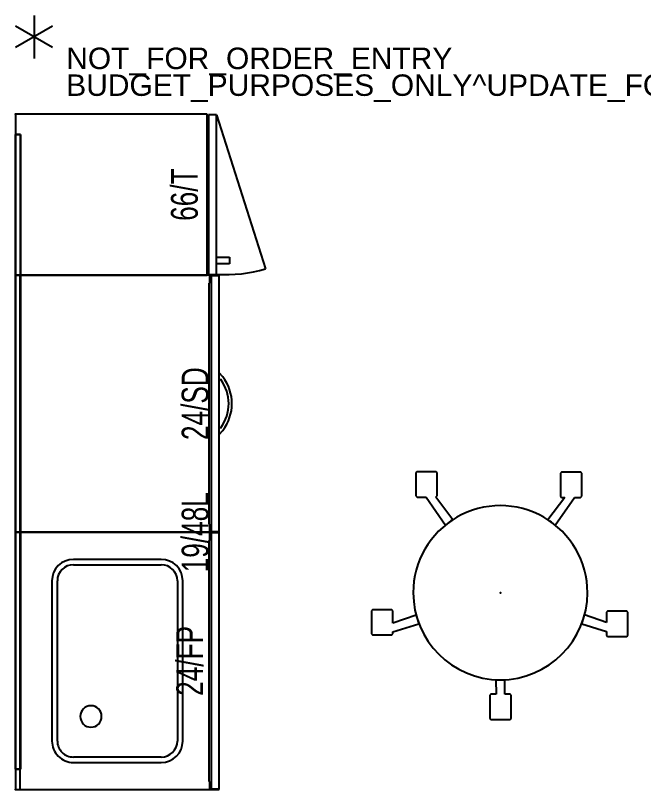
# Model space of a CAD drawing. Header units: inches. Extents: x 0 to 143, y 4 to 153.
# Drawn here: x 0 to 58.6, y 81 to 153.2 of the extents above; entities that cross this region are included whole.
import ezdxf
from ezdxf.enums import TextEntityAlignment as Align

# ---------------------------------------------------------------- set-up
doc = ezdxf.new("R2010")
doc.units = ezdxf.units.IN
doc.header["$MEASUREMENT"] = 0
for name, color, linetype in [('A-FURN-P-HARDWARE', 3, 'Continuous'), ('A-FURN-P-HARDWARE-PROD_NO-T', 3, 'Continuous'), ('A-FURN-P-SEAT', 2, 'Continuous'), ('A-FURN-P-SEAT-PROD_NO-T', 2, 'Continuous'), ('A-FURN-P-STORAGE', 6, 'Continuous'), ('A-FURN-P-STORAGE-PROD_NO-T', 6, 'Continuous'), ('A-FURN-P-STORAGE-PROD_NO-TEXT', 6, 'Continuous'), ('A-FURN-P-WKSURF', 1, 'Continuous'), ('A-FURN-P-WKSURF-SS-T', 1, 'Continuous'), ('PROP-BONUS-COUNT', 7, 'Continuous'), ('PROP-BONUS-FINISH', 7, 'Continuous'), ('PROP-BONUS-PROD_NO', 7, 'Continuous')]:
    doc.layers.add(name, color=color, linetype=linetype)
doc.styles.get("Standard").update_dxf_attribs({"font": 'arial.ttf'})

# ---------------------------------------------------------------- blocks, each defined once
blk = doc.blocks.new('BBUBBLET')
at = {"layer": 'PROP-BONUS-COUNT'}
for p, q in [((0, 2), (0, -2)), ((1.7321, -1), (-1.7321, 1)), ((1.7321, 1), (-1.7321, -1))]:
    blk.add_line(p, q, dxfattribs=at)
blk.add_point((0, 0), dxfattribs=at)
at = {"layer": 'PROP-BONUS-FINISH'}
blk.add_attdef('FINISH', (3, -5.5), '', height=2, dxfattribs=at)
at = {"layer": 'PROP-BONUS-PROD_NO', "flags": 8}
blk.add_attdef('PROD_NO', (3, -3), '', height=2, dxfattribs=at)
blk = doc.blocks.new('P_CH100-63')
at = {"layer": 'A-FURN-P-HARDWARE'}
for p, q in [((1.89, 0), (61.11, 0)), ((1.89, -0.47), (1.89, 0)), ((1.89, 0), (1.89, -0.47)), ((61.11, 0), (1.89, 0)), ((61.11, -0.47), (1.89, -0.47)), ((1.89, -0.47), (61.11, -0.47)), ((61.11, 0), (61.11, -0.47)), ((61.11, -0.47), (61.11, 0))]:
    blk.add_line(p, q, dxfattribs=at)
for p in [(0, 0), (63, 0)]:
    blk.add_point(p, dxfattribs=at)
at = {"layer": 'A-FURN-P-HARDWARE-PROD_NO-T', "flags": 1}
for tag in ['CAPPN', 'CAPMG', 'CAPMC', 'CAPQT', 'CAPDH', 'CAPGC']:
    blk.add_attdef(tag, (0, 0), '', height=0.001, dxfattribs=at)
at = {"layer": 'A-FURN-P-HARDWARE-PROD_NO-T'}
blk.add_attdef('CAPTG', (4, -4), '', height=2.5, dxfattribs=at)
blk = doc.blocks.new('P_CH200-2419SDMNLAH')
at = {"layer": 'A-FURN-P-STORAGE'}
for p, q in [((0, 0), (0, -18.115)), ((24, 0), (0, 0)), ((24, -18.115), (24, 0)), ((0, -18.115), (0.76, -18.115)), ((0.062, -18.24), (0.062, -19)), ((23.938, -18.24), (0.062, -18.24)), ((0.76, -18.055), (23.24, -18.055)), ((23.24, -18.115), (24, -18.115)), ((23.938, -19), (23.938, -18.24)), ((0.062, -19), (23.938, -19)), ((9.125, -19), (9.5, -19.328)), ((9.751, -19.137), (9.701, -19)), ((14.299, -19), (14.249, -19.137)), ((14.5, -19.328), (14.875, -19))]:
    blk.add_line(p, q, dxfattribs=at)
for radius, start, end in [(4.066, 232.05923, 307.94077), (3.763, 233.29888, 306.70112)]:
    blk.add_arc((12, -16.121), radius, start, end, dxfattribs=at)
for p in [(0, 0), (24, 0)]:
    blk.add_point(p, dxfattribs=at)
at = {"layer": 'A-FURN-P-STORAGE-PROD_NO-T', "flags": 1}
for tag in ['CAPPN', 'CAPMG', 'CAPMC', 'CAPQT', 'CAPDH', 'CAPGC']:
    blk.add_attdef(tag, (0, 0), '', height=0.001, dxfattribs=at)
at = {"layer": 'A-FURN-P-STORAGE-PROD_NO-T'}
blk.add_attdef('CAPTG', (4, -4), '', height=2.5, dxfattribs=at)
at = {"layer": 'A-FURN-P-STORAGE-PROD_NO-TEXT', "width": 0.7}
blk.add_text('24/SD', height=2.5, dxfattribs=at).set_placement((12, -18), align=Align.CENTER)
blk = doc.blocks.new('P_CH210-2419FPLNNLNH')
at = {"layer": 'A-FURN-P-STORAGE'}
for p, q in [((0, 0), (0, -18.115)), ((24, 0), (0, 0)), ((24, -18.115), (24, 0)), ((0, -18.115), (0.76, -18.115)), ((0.062, -18.24), (0.062, -19)), ((23.938, -18.24), (0.062, -18.24)), ((0.76, -18.055), (23.24, -18.055)), ((23.24, -18.115), (24, -18.115)), ((23.938, -19), (23.938, -18.24)), ((0.062, -19), (23.938, -19))]:
    blk.add_line(p, q, dxfattribs=at)
for p in [(0, 0), (24, 0)]:
    blk.add_point(p, dxfattribs=at)
at = {"layer": 'A-FURN-P-STORAGE-PROD_NO-T', "flags": 1}
for tag in ['CAPPN', 'CAPMG', 'CAPMC', 'CAPQT', 'CAPDH', 'CAPGC']:
    blk.add_attdef(tag, (0, 0), '', height=0.001, dxfattribs=at)
at = {"layer": 'A-FURN-P-STORAGE-PROD_NO-T'}
blk.add_attdef('CAPTG', (3, -5), '', height=2.5, dxfattribs=at)
at = {"layer": 'A-FURN-P-STORAGE-PROD_NO-TEXT', "width": 0.7}
blk.add_text('24/FP', height=2.5, dxfattribs=at).set_placement((12, -17.5), align=Align.CENTER)
blk = doc.blocks.new('P_FX9602')
at = {"layer": 'A-FURN-P-SEAT'}
for p, q in [((-7.774, 11.272), (-7.879, 11.167)), ((-7.879, 11.167), (-7.879, 9.028)), ((-5.982, 11.272), (-7.774, 11.272)), ((-5.878, 11.168), (-5.982, 11.272)), ((-5.878, 9.029), (-5.878, 11.168)), ((5.707, 11.246), (5.602, 11.14)), ((5.602, 11.14), (5.602, 9.002)), ((7.499, 11.246), (5.707, 11.246)), ((7.603, 11.142), (7.499, 11.246)), ((7.603, 9.003), (7.603, 11.142)), ((-7.879, 9.028), (-7.769, 8.918)), ((-7.769, 8.918), (-6.933, 8.918)), ((-6.933, 8.918), (-5.108, 6.319)), ((-6.006, 8.902), (-5.878, 9.029)), ((-4.431, 6.81), (-6.006, 8.902)), ((6.001, 8.892), (4.432, 6.81)), ((5.117, 6.311), (6.923, 8.892)), ((5.602, 9.002), (5.712, 8.892)), ((5.712, 8.892), (6.001, 8.892)), ((6.923, 8.892), (7.491, 8.892)), ((7.491, 8.892), (7.603, 9.003)), ((-11.914, -1.581), (-12.019, -1.686)), ((-12.019, -1.686), (-12.019, -3.825)), ((-10.122, -1.581), (-11.914, -1.581)), ((-10.018, -1.685), (-10.122, -1.581)), ((-10.018, -2.84), (-10.018, -1.685)), ((-7.851, -2.094), (-10.018, -2.84)), ((9.893, -2.777), (7.855, -2.076)), ((9.998, -1.715), (9.893, -1.82)), ((9.893, -1.82), (9.893, -2.777)), ((11.789, -1.715), (9.998, -1.715)), ((11.893, -1.819), (11.789, -1.715)), ((11.893, -3.958), (11.893, -1.819)), ((-10.018, -3.649), (-7.588, -2.904)), ((7.585, -2.913), (9.893, -3.617)), ((-12.019, -3.825), (-11.909, -3.935)), ((-11.909, -3.935), (-10.129, -3.935)), ((-10.129, -3.935), (-10.018, -3.823)), ((-10.018, -3.823), (-10.018, -3.649)), ((9.893, -3.617), (9.893, -3.959)), ((9.893, -3.959), (10.003, -4.069)), ((10.003, -4.069), (11.782, -4.069)), ((11.782, -4.069), (11.893, -3.958)), ((-0.418, -8.114), (-0.395, -9.466)), ((0.408, -9.466), (0.432, -8.114)), ((-0.877, -9.466), (-0.982, -9.571)), ((-0.982, -9.571), (-0.982, -11.71)), ((-0.395, -9.466), (-0.877, -9.466)), ((0.915, -9.466), (0.408, -9.466)), ((1.019, -9.57), (0.915, -9.466)), ((1.019, -11.709), (1.019, -9.57)), ((-0.982, -11.71), (-0.872, -11.82)), ((-0.872, -11.82), (0.908, -11.82)), ((0.908, -11.82), (1.019, -11.709))]:
    blk.add_line(p, q, dxfattribs=at)
for start, end in [(0, 180.00001), (123.05045, 128.95254), (50.96403, 56.9423), (180.00001, 0), (194.93237, 200.9427), (338.98674, 345.19965), (267.05171, 273.04607)]:
    blk.add_arc((0, 0), 8.125, start, end, dxfattribs=at)
blk.add_point((0, 0), dxfattribs=at)
at = {"layer": 'A-FURN-P-SEAT-PROD_NO-T'}
blk.add_attdef('CAPTG', (-4, 2.5), '', height=2.5, dxfattribs=at)
at = {"layer": 'A-FURN-P-SEAT-PROD_NO-T', "flags": 1}
for tag in ['CAPPN', 'CAPMG', 'CAPMC', 'CAPQT', 'CAPDH', 'CAPGC']:
    blk.add_attdef(tag, (0, 0), '', height=0.001, dxfattribs=at)
blk = doc.blocks.new('P_CH606-194824L8')
at = {"layer": 'A-FURN-P-WKSURF'}
for p, q in [((0, 0), (0, -19)), ((48, 0), (0, 0)), ((48, -19), (48, 0)), ((0, -0.438), (48, -0.438)), ((24, -2.219), (24, -0.438)), ((19.476, -3.4), (4.524, -3.4)), ((4.524, -3.903), (19.476, -3.903)), ((2.525, -5.399), (2.525, -13.601)), ((3.028, -13.601), (3.028, -5.399)), ((20.972, -5.399), (20.972, -13.601)), ((21.475, -13.601), (21.475, -5.399)), ((24, -8.219), (24, -5.219)), ((24, -14.219), (24, -11.219)), ((19.476, -15.097), (4.524, -15.097)), ((4.524, -15.6), (19.476, -15.6)), ((24, -19), (24, -17.219)), ((0, -19), (48, -19))]:
    blk.add_line(p, q, dxfattribs=at)
for centre, radius, start, end in [((4.524, -5.399), 1.999, 90, 180.00001), ((19.476, -5.399), 1.999, 0, 90), ((4.524, -5.399), 1.496, 90, 180.00001), ((19.476, -5.399), 1.496, 0, 90), ((6.816, -7.036), 1, 90, 180.00001), ((6.816, -7.036), 1, 0, 90), ((6.816, -7.036), 1, 180.00001, 270), ((6.816, -7.036), 1, 270, 0), ((4.524, -13.601), 1.999, 180.00001, 270), ((4.524, -13.601), 1.496, 180.00001, 270), ((19.476, -13.601), 1.999, 270, 0), ((19.476, -13.601), 1.496, 270, 0)]:
    blk.add_arc(centre, radius, start, end, dxfattribs=at)
for p in [(0, 0), (48, 0)]:
    blk.add_point(p, dxfattribs=at)
at = {"layer": 'A-FURN-P-WKSURF-SS-T', "width": 0.7, "flags": 1}
blk.add_attdef('CAPPN', (0, 0), '', height=0.001, dxfattribs=at)
at = {"layer": 'A-FURN-P-WKSURF-SS-T', "flags": 1}
for tag in ['CAPMG', 'CAPMC', 'CAPQT', 'CAPDH', 'CAPGC']:
    blk.add_attdef(tag, (0, 0), '', height=0.001, dxfattribs=at)
at = {"layer": 'A-FURN-P-WKSURF-SS-T', "width": 0.7}
blk.add_attdef('CAPTG', text='', height=2.5, dxfattribs=at).set_placement((24, -18), align=Align.CENTER)
blk = doc.blocks.new('P_CH420-151966TRRAH')
at = {"layer": 'A-FURN-P-STORAGE'}
for p, q in [((0, 0), (0, -17.875)), ((15, 0), (0, 0)), ((15, -17.875), (15, 0)), ((0, -17.875), (15, -17.875)), ((14.938, -18), (0.062, -18)), ((0.062, -18), (0.062, -18.76)), ((14.938, -18.76), (14.938, -18)), ((0.062, -18.76), (14.938, -18.76)), ((14.938, -18.76), (0.562, -23.328)), ((1.045, -19.947), (1.045, -18.76)), ((1.655, -18.76), (1.655, -19.947)), ((1.655, -19.947), (1.045, -19.947))]:
    blk.add_line(p, q, dxfattribs=at)
blk.add_arc((13.525, -19.598), 13.488, 176.43894, 196.05436, dxfattribs=at)
for p in [(0, 0), (15, 0)]:
    blk.add_point(p, dxfattribs=at)
at = {"layer": 'A-FURN-P-STORAGE-PROD_NO-T', "flags": 1}
for tag in ['CAPPN', 'CAPMG', 'CAPMC', 'CAPQT', 'CAPDH', 'CAPGC']:
    blk.add_attdef(tag, (0, 0), '', height=0.001, dxfattribs=at)
at = {"layer": 'A-FURN-P-STORAGE-PROD_NO-T'}
blk.add_attdef('CAPTG', (2, -4), '', height=2.5, dxfattribs=at)
at = {"layer": 'A-FURN-P-STORAGE-PROD_NO-TEXT', "width": 0.7}
blk.add_text('66/T', height=2.5, dxfattribs=at).set_placement((7.5, -17), align=Align.CENTER)

msp = doc.modelspace()

# ---------------------------------------------------------------- block references
msp.add_blockref('BBUBBLET', (1.732, 151.213)).add_auto_attribs({'PROD_NO': 'NOT_FOR_ORDER_ENTRY', 'FINISH': 'BUDGET_PURPOSES_ONLY^ UPDATE_FOR_CURRENT_PRICING^ DEALER_SPECIFICATION_REQUIRED'})
at = {"rotation": 90}
for name, p in [('P_CH100-63', (0, 81)), ('P_CH420-151966TRRAH', (0, 129)), ('P_CH200-2419SDMNLAH', (0, 105)), ('P_CH210-2419FPLNNLNH', (0, 81))]:
    msp.add_blockref(name, p, dxfattribs=at)
msp.add_blockref('P_CH606-194824L8', (0, 81), dxfattribs=at).add_auto_attribs({'CAPTG': '19/48L'})
msp.add_blockref('P_FX9602', (45.22, 99.359))

doc.saveas('drawing.dxf')
